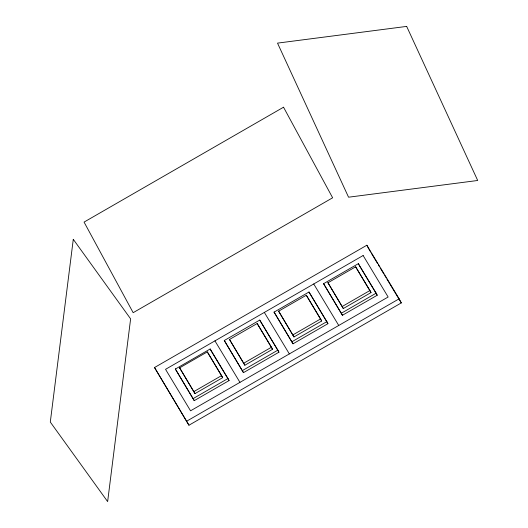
<?xml version="1.0" encoding="UTF-8"?>
<svg xmlns="http://www.w3.org/2000/svg" width="528" height="528" viewBox="0 0 528 528"><rect width="100%" height="100%" fill="white"/><g stroke="black" fill="none" stroke-linecap="round" stroke-linejoin="round"><path stroke-width="0.79" d="M154.526 367.528L366.854 245.23L399.155 298.808L401.293 302.92L188.965 425.218L154.526 367.528L188.965 425.218M224.288 340.507L259.736 320.093L277.86 350.156L278.929 352.216L243.481 372.636L224.288 340.507L243.481 372.636M175.369 369.039L210.177 348.988L227.984 378.53L229.053 380.589L194.251 400.633L175.369 369.039L194.251 400.633M274.091 312.121L308.992 292.024L326.852 321.638L327.921 323.697L293.014 343.801L274.091 312.121L293.014 343.801M323.578 283.688L358.354 263.657L376.154 293.179L377.223 295.238L342.441 315.269L323.578 283.688L342.441 315.269M179.619 367.844L207.306 351.899L221.595 375.606L222.664 377.665L194.984 393.611L179.619 367.844L194.984 393.611M229.495 339.471L257.182 323.525L271.471 347.233L272.54 349.292L244.86 365.237L229.495 339.471L244.86 365.237M278.619 311.177L306.306 295.231L320.595 318.938L321.664 320.998L293.984 336.943L278.619 311.177L293.984 336.943M327.954 282.764L355.641 266.818L369.93 290.525L370.999 292.585L343.319 308.53L327.954 282.764L343.319 308.53M193.915 391.552L221.595 375.606M243.791 363.178L271.471 347.233M292.915 334.884L320.595 318.938M342.25 306.471L369.93 290.525M193.182 398.574L227.984 378.53M291.944 341.741L326.852 321.638M341.372 313.21L376.154 293.179M242.411 370.577L277.86 350.156M186.826 421.1L399.155 298.808M369.422 250.054L370.696 252.166M371.547 253.579L377.494 263.446M378.345 264.858L379.619 266.97M380.47 268.382L383.869 274.019M384.721 275.431L385.994 277.543M386.846 278.956L401.293 302.92M359.423 265.716L377.223 295.238M370.999 292.585L355.641 266.818M313.731 283.972L338.745 325.459M327.921 323.697L308.992 292.024M321.664 320.998L306.306 295.231M264.337 312.418L289.351 353.912M278.929 352.216L259.736 320.093M272.54 349.292L257.182 323.525M214.936 340.87L239.956 382.364M211.669 351.754L229.053 380.589M222.664 377.665L207.306 351.899M366.854 245.23L368.993 249.348M358.354 263.657L359.066 265.03M210.177 348.988L211.246 351.047M73.28 239.329L50.299 422.057L107.639 501.6L130.621 318.872L73.28 239.329M283.536 107.21L84.064 222.097L133.162 312.682L332.633 197.789L283.536 107.21M363.125 255.519L165.541 369.323L190.555 410.81L388.139 297.013L363.125 255.519M406.666 26.4L277.517 43.124L348.559 197.201L477.701 180.484L406.666 26.4"/></g></svg>
